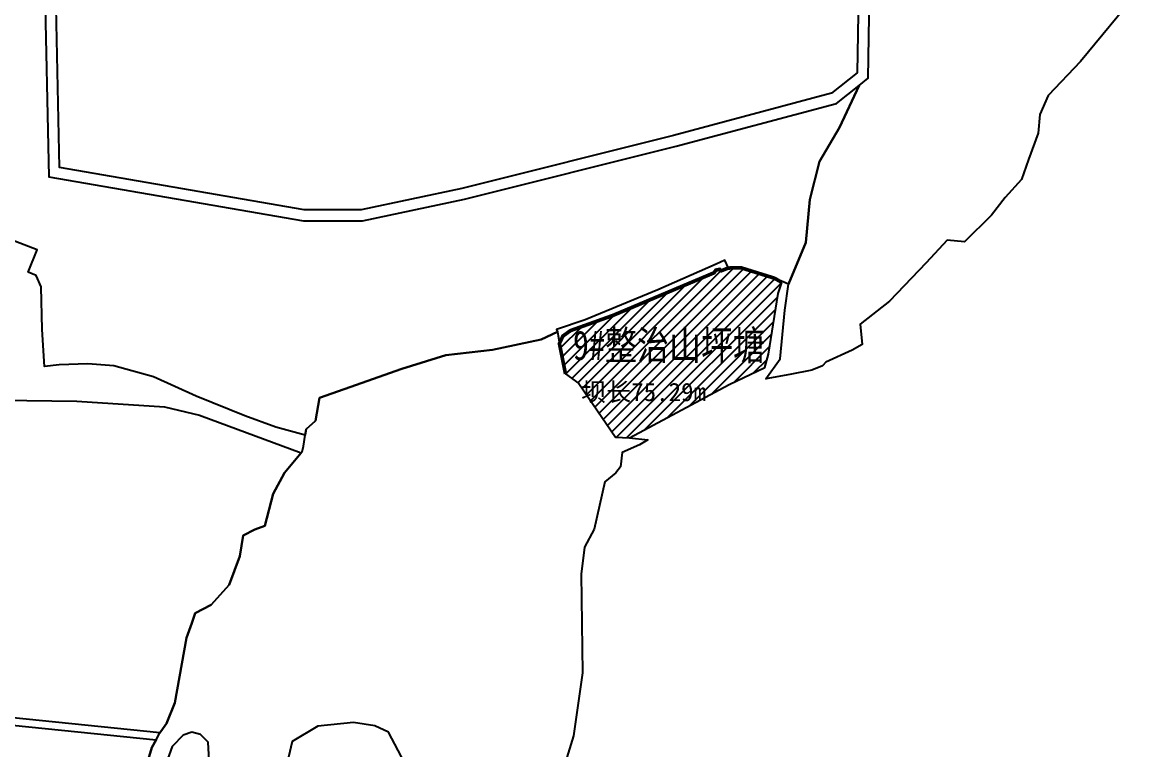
# Model space of a CAD drawing. Header units: millimetres. Extents: x 35444746 to 35449000, y 3482000 to 3488437.
# Drawn here: x 35446078.5 to 35446382.9, y 3483175.9 to 3483374.1 of the extents above; entities that cross this region are included whole.
import ezdxf
from ezdxf.enums import TextEntityAlignment as Align

# ---------------------------------------------------------------- set-up
doc = ezdxf.new("R2010")
doc.units = ezdxf.units.MM
for name, color, linetype, true_color in [('0203.02旱地整理', 9, 'Continuous', 0x808080), ('0204.02水田整理', 9, 'Continuous', 0x808080), ('0402.01山坪塘工程标注', 4, '732', 0x00ffff), ('0402.02山坪塘工程', 4, '732', 0x00ffff), ('0402.03山坪塘坝体', 4, '732', 0x00ffff)]:
    doc.layers.add(name, color=color, linetype=linetype, true_color=true_color)
doc.styles.add('宋体', font='')
doc.styles.get('宋体').set_extended_font_data('SimSun')
doc.linetypes.add('10421', pattern='A,2,[150,AAA.SHX,S=0.5,R=0,X=0,Y=0.5],1e-11', length=2)
doc.linetypes.add('732', pattern='A,9,-0.5,[162,AAA.SHX,S=1,R=0,X=0,Y=0],-0.5', length=10)

msp = doc.modelspace()

# ---------------------------------------------------------------- hatches: boundary and pattern name
at = {"layer": '0402.02山坪塘工程', "linetype": 'Continuous', "ltscale": 0.5}
h = msp.add_hatch(dxfattribs=at)
h.set_pattern_fill('ANSI31', color=256, scale=16, style=0)
h.set_pattern_definition([(45, (5.9663, 3.8246), (-1.41421356237, 1.41421356237), [])])
h.paths.add_polyline_path([(35446285.46395, 3483303.167833), (35446283.454106, 3483304.323674), (35446274.393767, 3483307.14901), (35446270.874259, 3483307.107172), (35446268.968657, 3483306.370016), (35446268.502872, 3483306.735154), (35446267.48607, 3483306.53615), (35446266.958503, 3483305.796792), (35446239.449713, 3483294.196914), (35446227.849509, 3483290.046465), (35446225.792263, 3483288.559622), (35446224.83613, 3483286.516008), (35446226.502145, 3483278.265933), (35446230.100048, 3483275.654386), (35446240.094014, 3483261.012641), (35446243.943043, 3483260.810215), (35446271.088832, 3483275.384494), (35446280.775, 3483280.028), (35446281.846, 3483283.611), (35446284.481, 3483300.142)])

# ---------------------------------------------------------------- linework, layer by layer
at = {"layer": '0203.02旱地整理', "color": 41}
for points in [[(35446382.93975, 3483382.956207), (35446366.814823, 3483363.417167), (35446358.041984, 3483354.137964), (35446355.71998, 3483348.912751), (35446355.308904, 3483343.867741), (35446352.639604, 3483336.668136), (35446350.761854, 3483331.207843), (35446346.261091, 3483326.358931), (35446342.614612, 3483321.54162), (35446335.188668, 3483314.256033), (35446330.534854, 3483314.713136), (35446324.798097, 3483308.530906), (35446314.784898, 3483298.114919), (35446306.812251, 3483291.774025), (35446307.361189, 3483286.286669), (35446304.615647, 3483284.718837), (35446297.471, 3483281.408), (35446296.507, 3483280.456), (35446293.627, 3483279.253), (35446287.618065, 3483278.114657), (35446281.106, 3483276.881), (35446284.958, 3483282.393), (35446286.272, 3483295.643), (35446287.217, 3483302.707), (35446291.953, 3483314.09), (35446293.088, 3483325.767), (35446295.741, 3483336.161), (35446301.127, 3483345.395), (35446306.522074, 3483356.877873), (35446308.966921, 3483358.825616), (35446309.42491, 3483387.039415)], [(35446382.93975, 3483382.956207), (35446366.814823, 3483363.417167), (35446358.041984, 3483354.137964), (35446355.71998, 3483348.912751), (35446355.308904, 3483343.867741), (35446352.639604, 3483336.668136), (35446350.761854, 3483331.207843), (35446346.261091, 3483326.358931), (35446342.614612, 3483321.54162), (35446335.188668, 3483314.256033), (35446330.534854, 3483314.713136), (35446324.798097, 3483308.530906), (35446314.784898, 3483298.114919), (35446306.812251, 3483291.774025), (35446307.361189, 3483286.286669), (35446304.615647, 3483284.718837), (35446297.471, 3483281.408), (35446296.507, 3483280.456), (35446293.627, 3483279.253), (35446287.618065, 3483278.114657), (35446281.106, 3483276.881), (35446284.958, 3483282.393), (35446286.272, 3483295.643), (35446287.217, 3483302.707), (35446291.953, 3483314.09), (35446293.088, 3483325.767), (35446295.741, 3483336.161), (35446301.127, 3483345.395), (35446306.522074, 3483356.877873), (35446308.966921, 3483358.825616), (35446309.42491, 3483387.039415)], [(35446110.11, 3483163.898), (35446113.806, 3483176.413), (35446114.968509, 3483178.539434), (35446115.997769, 3483180.422134), (35446116.212, 3483180.814), (35446117.784, 3483182.963), (35446120.09, 3483188.612), (35446123.226, 3483206.333), (35446124.656, 3483210.372), (35446125.605, 3483213.049), (35446129.943, 3483215.343), (35446134.863, 3483220.813), (35446137.809, 3483228.601), (35446138.706, 3483234.181), (35446141.832, 3483235.844), (35446144.625, 3483236.882), (35446146.894, 3483245.551), (35446149.899, 3483251.285), (35446154.460617, 3483256.723523), (35446154.716, 3483257.028), (35446155.158, 3483258.598), (35446155.594, 3483261.597), (35446155.826, 3483263.196), (35446158.421, 3483265.451), (35446159.518, 3483271.729), (35446166.227, 3483274.076), (35446181.864, 3483279.673), (35446193.872, 3483283.381), (35446206.632, 3483284.826), (35446219.835, 3483287.666), (35446224.320996, 3483289.677998), (35446224.492, 3483288.668), (35446224.83613, 3483286.516008), (35446226.502145, 3483278.265933), (35446230.100048, 3483275.654386), (35446240.094014, 3483261.012641), (35446243.943043, 3483260.810215), (35446248.915654, 3483260.270095), (35446246.655, 3483258.961), (35446241.950364, 3483256.814954), (35446241.449749, 3483252.886194), (35446240.234766, 3483251.31481), (35446237.229714, 3483248.881064), (35446234.341941, 3483235.939891), (35446231.7, 3483231.071), (35446230.786, 3483223.672), (35446231.121, 3483196.777), (35446228.666, 3483179.667), (35446226.093, 3483171.327)], [(35446110.11, 3483163.898), (35446113.806, 3483176.413), (35446114.968509, 3483178.539434), (35446115.997769, 3483180.422134), (35446116.212, 3483180.814), (35446117.784, 3483182.963), (35446120.09, 3483188.612), (35446123.226, 3483206.333), (35446124.656, 3483210.372), (35446125.605, 3483213.049), (35446129.943, 3483215.343), (35446134.863, 3483220.813), (35446137.809, 3483228.601), (35446138.706, 3483234.181), (35446141.832, 3483235.844), (35446144.625, 3483236.882), (35446146.894, 3483245.551), (35446149.899, 3483251.285), (35446154.460617, 3483256.723523), (35446154.716, 3483257.028), (35446155.158, 3483258.598), (35446155.594, 3483261.597), (35446155.826, 3483263.196), (35446158.421, 3483265.451), (35446159.518, 3483271.729), (35446166.227, 3483274.076), (35446181.864, 3483279.673), (35446193.872, 3483283.381), (35446206.632, 3483284.826), (35446219.835, 3483287.666), (35446224.320996, 3483289.677998), (35446224.492, 3483288.668), (35446224.83613, 3483286.516008), (35446226.502145, 3483278.265933), (35446230.100048, 3483275.654386), (35446240.094014, 3483261.012641), (35446243.943043, 3483260.810215), (35446248.915654, 3483260.270095), (35446246.655, 3483258.961), (35446241.950364, 3483256.814954), (35446241.449749, 3483252.886194), (35446240.234766, 3483251.31481), (35446237.229714, 3483248.881064), (35446234.341941, 3483235.939891), (35446231.7, 3483231.071), (35446230.786, 3483223.672), (35446231.121, 3483196.777), (35446228.666, 3483179.667), (35446226.093, 3483171.327)], [(35446183.549, 3483170.678), (35446178.303, 3483180.647), (35446174.563, 3483182.327), (35446168.731, 3483183.244), (35446159.045, 3483182.277), (35446152.047, 3483178.071), (35446150.994, 3483173.773)], [(35446183.549, 3483170.678), (35446178.303, 3483180.647), (35446174.563, 3483182.327), (35446168.731, 3483183.244), (35446159.045, 3483182.277), (35446152.047, 3483178.071), (35446150.994, 3483173.773)], [(35446129.97, 3483162.751), (35446129.143, 3483177.903), (35446127.048, 3483180.011), (35446124.686, 3483180.632), (35446122.319, 3483179.851), (35446119.332, 3483176.708), (35446115.694, 3483166.676)], [(35446129.97, 3483162.751), (35446129.143, 3483177.903), (35446127.048, 3483180.011), (35446124.686, 3483180.632), (35446122.319, 3483179.851), (35446119.332, 3483176.708), (35446115.694, 3483166.676)]]:
    msp.add_lwpolyline(points, dxfattribs=at)
at = {"layer": '0204.02水田整理', "color": 51}
for points in [[(35446306.424048, 3483387.010619), (35446305.990294, 3483360.289866), (35446299.000727, 3483354.721468), (35446255.914476, 3483343.249879), (35446198.290681, 3483328.772848), (35446170.872163, 3483322.969575), (35446155.339501, 3483322.969575), (35446088.669147, 3483334.45981), (35446087.232497, 3483399.977332)], [(35446084.522366, 3483386.726834), (35446085.724048, 3483331.923152), (35446155.082877, 3483319.969575), (35446171.186167, 3483319.969575), (35446198.967014, 3483325.849537), (35446256.665932, 3483340.345441), (35446300.379122, 3483351.983951), (35446306.522074, 3483356.877873), (35446301.127, 3483345.395), (35446295.741, 3483336.161), (35446293.088, 3483325.767), (35446291.953, 3483314.09), (35446287.217, 3483302.707), (35446283.454106, 3483304.323674), (35446274.393767, 3483307.14901), (35446270.874259, 3483307.107172), (35446269.931, 3483309.277), (35446267.563, 3483308.154), (35446251.681, 3483301.168), (35446231.863, 3483292.983), (35446224.020538, 3483290.3503), (35446224.320996, 3483289.677998), (35446219.835, 3483287.666), (35446206.632, 3483284.826), (35446193.872, 3483283.381), (35446181.864, 3483279.673), (35446166.227, 3483274.076), (35446159.518, 3483271.729), (35446158.421, 3483265.451), (35446155.826, 3483263.196), (35446155.594, 3483261.597), (35446147.591, 3483263.75), (35446139.172, 3483266.843), (35446125.863, 3483272.208), (35446114.248, 3483277.438), (35446103.408, 3483280.421), (35446096.323, 3483281.025), (35446088.556, 3483280.769), (35446084.536, 3483280.273), (35446083.943, 3483290.376), (35446083.611, 3483302.02), (35446082.258, 3483305.088), (35446080.057, 3483306.019), (35446082.512, 3483312.026), (35446075.484, 3483314.818)], [(35446072.897698, 3483271.061083), (35446093.396042, 3483270.822906), (35446117.267257, 3483269.317446), (35446126.73475, 3483266.99881), (35446154.460617, 3483256.723523), (35446149.899, 3483251.285), (35446146.894, 3483245.551), (35446144.625, 3483236.882), (35446141.832, 3483235.844), (35446138.706, 3483234.181), (35446137.809, 3483228.601), (35446134.863, 3483220.813), (35446129.943, 3483215.343), (35446125.605, 3483213.049), (35446124.656, 3483210.372), (35446123.226, 3483206.333), (35446120.09, 3483188.612), (35446117.784, 3483182.963), (35446116.212, 3483180.814), (35446115.997769, 3483180.422134), (35446063.466912, 3483185.782161)]]:
    msp.add_lwpolyline(points, dxfattribs=at)
msp.add_lwpolyline([(35446114.968509, 3483178.539434), (35446113.806, 3483176.413), (35446110.11, 3483163.898), (35446108.29, 3483155.427), (35446106.903, 3483153.04), (35446103.554, 3483147.279), (35446098.099, 3483137.499), (35446093.103, 3483130.485), (35446090.611, 3483124.784), (35446079.048, 3483109.76), (35446070.483, 3483096.46), (35446067.953, 3483087.92), (35446067.68, 3483084.683), (35446067.597, 3483080.235), (35446067.574, 3483078.996), (35446067.657, 3483072.439), (35446067.804, 3483064.799), (35446058.516, 3483059.808), (35446041.686, 3483050.987), (35446035.057869, 3483048.901933), (35446033.917965, 3483057.650865), (35446029.354673, 3483093.298386), (35446017.048723, 3483186.671872), (35446063.303556, 3483183.788462)], close=True, dxfattribs=at)
at = {"layer": '0402.02山坪塘工程', "linetype": 'Continuous', "flags": 128}
msp.add_lwpolyline([(35446285.46395, 3483303.167833), (35446283.454106, 3483304.323674), (35446274.393767, 3483307.14901), (35446270.874259, 3483307.107172), (35446268.968657, 3483306.370016), (35446268.502872, 3483306.735154), (35446267.48607, 3483306.53615), (35446266.958503, 3483305.796792), (35446239.449713, 3483294.196914), (35446227.849509, 3483290.046465), (35446225.792263, 3483288.559622), (35446224.83613, 3483286.516008), (35446226.502145, 3483278.265933), (35446230.100048, 3483275.654386), (35446240.094014, 3483261.012641), (35446243.943043, 3483260.810215), (35446271.088832, 3483275.384494), (35446280.775, 3483280.028), (35446281.846, 3483283.611), (35446284.481, 3483300.142)], close=True, dxfattribs=at)
at = {"layer": '0402.03山坪塘坝体', "linetype": '10421', "const_width": 1, "flags": 128}
msp.add_lwpolyline([(35446285.46395, 3483303.167833), (35446283.454106, 3483304.323674), (35446274.393767, 3483307.14901), (35446270.874259, 3483307.107172), (35446268.968657, 3483306.370016), (35446268.502872, 3483306.735154), (35446267.48607, 3483306.53615), (35446266.958503, 3483305.796792), (35446239.449713, 3483294.196914), (35446227.849509, 3483290.046465), (35446225.792263, 3483288.559622), (35446224.83613, 3483286.516008), (35446226.502145, 3483278.265933)], dxfattribs=at)

# ---------------------------------------------------------------- texts
at = {"layer": '0402.01山坪塘工程标注', "color": 0, "linetype": 'Continuous', "style": '宋体', "width": 0.8}
msp.add_text('9#整治山坪塘', height=8, dxfattribs=at).set_placement((35446254.709742, 3483286.226768), align=Align.MIDDLE)
at = {"layer": '0402.01山坪塘工程标注', "color": 0, "linetype": 'Continuous', "style": '宋体'}
msp.add_text('坝长75.29m', height=5, dxfattribs=at).set_placement((35446247.768947, 3483273.418216), align=Align.MIDDLE)

doc.saveas('drawing.dxf')
